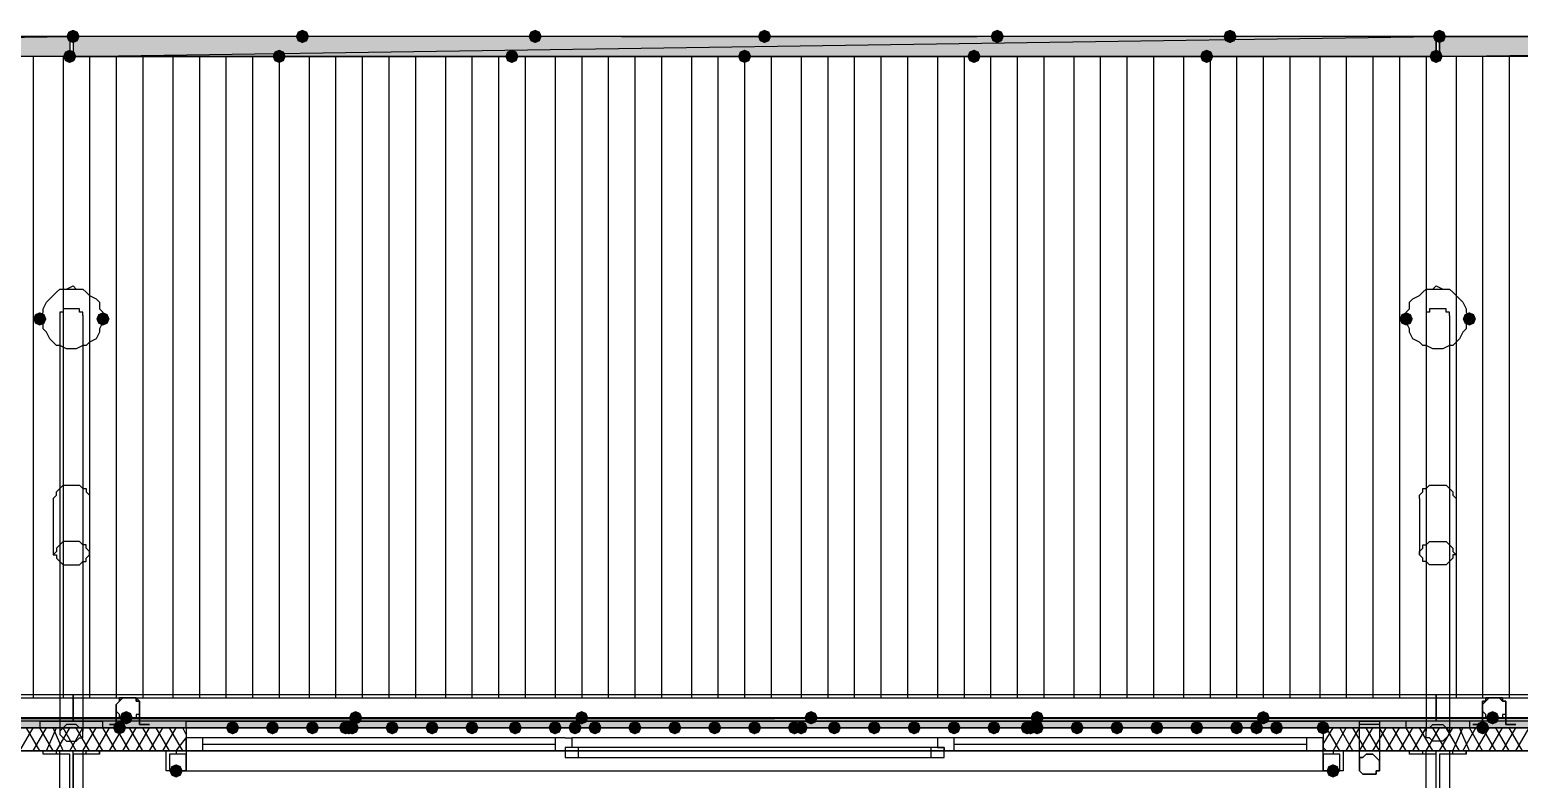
# Model space of a CAD drawing. Header units: millimetres. Extents: x 0 to 420, y 0 to 297.
# Drawn here: x 345.65 to 364.62, y 221.89 to 231.44 of the extents above; entities that cross this region are included whole.
import ezdxf

# ---------------------------------------------------------------- set-up
doc = ezdxf.new("R2010")
doc.units = ezdxf.units.MM
doc.layers.get('0').update_dxf_attribs({"linetype": 'CONTINUOUS'})

msp = doc.modelspace()

# ---------------------------------------------------------------- hatches: boundary and pattern name
at = {"true_color": 0x0000fe}
for points in [[(346.286667, 231.351667), (346.261796, 231.291871), (346.202, 231.267), (346.142204, 231.291871), (346.117333, 231.351667), (346.142204, 231.411462), (346.202, 231.436333), (346.261796, 231.411463)], [(346.286667, 231.351667), (346.261796, 231.291871), (346.202, 231.267), (346.142204, 231.291871), (346.117333, 231.351667), (346.142204, 231.411462), (346.202, 231.436333), (346.261796, 231.411463)], [(349.207667, 231.351667), (349.182796, 231.291871), (349.123, 231.267), (349.063204, 231.291871), (349.038333, 231.351667), (349.063204, 231.411462), (349.123, 231.436333), (349.182796, 231.411463)], [(352.171, 231.351667), (352.146129, 231.291871), (352.086333, 231.267), (352.026538, 231.291871), (352.001667, 231.351667), (352.026537, 231.411462), (352.086333, 231.436333), (352.146129, 231.411463)], [(355.092, 231.351667), (355.067129, 231.291871), (355.007333, 231.267), (354.947538, 231.291871), (354.922667, 231.351667), (354.947537, 231.411462), (355.007333, 231.436333), (355.067129, 231.411463)], [(358.055333, 231.351667), (358.030463, 231.291871), (357.970667, 231.267), (357.910871, 231.291871), (357.886, 231.351667), (357.910871, 231.411462), (357.970667, 231.436333), (358.030462, 231.411463)], [(361.018667, 231.351667), (360.993796, 231.291871), (360.934, 231.267), (360.874204, 231.291871), (360.849333, 231.351667), (360.874204, 231.411462), (360.934, 231.436333), (360.993796, 231.411463)], [(363.685667, 231.351667), (363.660796, 231.291871), (363.601, 231.267), (363.541204, 231.291871), (363.516333, 231.351667), (363.541204, 231.411462), (363.601, 231.436333), (363.660796, 231.411463)], [(346.244333, 231.097667), (346.219462, 231.037871), (346.159667, 231.013), (346.099871, 231.037871), (346.075, 231.097667), (346.099871, 231.157462), (346.159667, 231.182333), (346.219462, 231.157463)], [(348.911333, 231.097667), (348.886462, 231.037871), (348.826667, 231.013), (348.766871, 231.037871), (348.742, 231.097667), (348.766871, 231.157462), (348.826667, 231.182333), (348.886462, 231.157463)], [(351.874667, 231.097667), (351.849796, 231.037871), (351.79, 231.013), (351.730204, 231.037871), (351.705333, 231.097667), (351.730204, 231.157462), (351.79, 231.182333), (351.849796, 231.157463)], [(354.838, 231.097667), (354.813129, 231.037871), (354.753333, 231.013), (354.693537, 231.037871), (354.668667, 231.097667), (354.693537, 231.157462), (354.753333, 231.182333), (354.813129, 231.157463)], [(357.759, 231.097667), (357.734129, 231.037871), (357.674333, 231.013), (357.614537, 231.037871), (357.589667, 231.097667), (357.614537, 231.157462), (357.674333, 231.182333), (357.734129, 231.157463)], [(360.722333, 231.097667), (360.697462, 231.037871), (360.637667, 231.013), (360.577871, 231.037871), (360.553, 231.097667), (360.577871, 231.157462), (360.637667, 231.182333), (360.697462, 231.157463)], [(363.643333, 231.097667), (363.618462, 231.037871), (363.558667, 231.013), (363.498871, 231.037871), (363.474, 231.097667), (363.498871, 231.157462), (363.558667, 231.182333), (363.618462, 231.157463)], [(346.964, 222.673333), (346.939129, 222.613537), (346.879333, 222.588667), (346.819537, 222.613537), (346.794667, 222.673333), (346.819537, 222.733129), (346.879333, 222.758), (346.939129, 222.733129)], [(349.885, 222.673333), (349.860129, 222.613537), (349.800333, 222.588667), (349.740538, 222.613537), (349.715667, 222.673333), (349.740537, 222.733129), (349.800333, 222.758), (349.860129, 222.733129)], [(352.763667, 222.673333), (352.738796, 222.613537), (352.679, 222.588667), (352.619204, 222.613537), (352.594333, 222.673333), (352.619204, 222.733129), (352.679, 222.758), (352.738796, 222.733129)], [(355.684667, 222.673333), (355.659796, 222.613537), (355.6, 222.588667), (355.540204, 222.613537), (355.515333, 222.673333), (355.540204, 222.733129), (355.6, 222.758), (355.659796, 222.733129)], [(358.563333, 222.673333), (358.538462, 222.613537), (358.478667, 222.588667), (358.418871, 222.613537), (358.394, 222.673333), (358.418871, 222.733129), (358.478667, 222.758), (358.538462, 222.733129)], [(361.442, 222.673333), (361.417129, 222.613537), (361.357333, 222.588667), (361.297537, 222.613537), (361.272667, 222.673333), (361.297537, 222.733129), (361.357333, 222.758), (361.417129, 222.733129)], [(364.363, 222.673333), (364.338129, 222.613537), (364.278333, 222.588667), (364.218538, 222.613537), (364.193667, 222.673333), (364.218537, 222.733129), (364.278333, 222.758), (364.338129, 222.733129)], [(346.879333, 222.546333), (346.854462, 222.486537), (346.794667, 222.461667), (346.734871, 222.486537), (346.71, 222.546333), (346.734871, 222.606129), (346.794667, 222.631), (346.854462, 222.606129)], [(346.879333, 222.546333), (346.854462, 222.486537), (346.794667, 222.461667), (346.734871, 222.486537), (346.71, 222.546333), (346.734871, 222.606129), (346.794667, 222.631), (346.854462, 222.606129)], [(346.879333, 222.546333), (346.854462, 222.486537), (346.794667, 222.461667), (346.734871, 222.486537), (346.71, 222.546333), (346.734871, 222.606129), (346.794667, 222.631), (346.854462, 222.606129)], [(349.758, 222.546333), (349.733129, 222.486537), (349.673333, 222.461667), (349.613538, 222.486537), (349.588667, 222.546333), (349.613537, 222.606129), (349.673333, 222.631), (349.733129, 222.606129)], [(349.758, 222.546333), (349.733129, 222.486537), (349.673333, 222.461667), (349.613538, 222.486537), (349.588667, 222.546333), (349.613537, 222.606129), (349.673333, 222.631), (349.733129, 222.606129)], [(349.800333, 222.546333), (349.775463, 222.486537), (349.715667, 222.461667), (349.655871, 222.486537), (349.631, 222.546333), (349.655871, 222.606129), (349.715667, 222.631), (349.775462, 222.606129)], [(352.679, 222.546333), (352.654129, 222.486537), (352.594333, 222.461667), (352.534537, 222.486537), (352.509667, 222.546333), (352.534537, 222.606129), (352.594333, 222.631), (352.654129, 222.606129)], [(352.679, 222.546333), (352.654129, 222.486537), (352.594333, 222.461667), (352.534537, 222.486537), (352.509667, 222.546333), (352.534537, 222.606129), (352.594333, 222.631), (352.654129, 222.606129)], [(352.679, 222.546333), (352.654129, 222.486537), (352.594333, 222.461667), (352.534537, 222.486537), (352.509667, 222.546333), (352.534537, 222.606129), (352.594333, 222.631), (352.654129, 222.606129)], [(355.557667, 222.546333), (355.532796, 222.486537), (355.473, 222.461667), (355.413204, 222.486537), (355.388333, 222.546333), (355.413204, 222.606129), (355.473, 222.631), (355.532796, 222.606129)], [(355.557667, 222.546333), (355.532796, 222.486537), (355.473, 222.461667), (355.413204, 222.486537), (355.388333, 222.546333), (355.413204, 222.606129), (355.473, 222.631), (355.532796, 222.606129)], [(355.557667, 222.546333), (355.532796, 222.486537), (355.473, 222.461667), (355.413204, 222.486537), (355.388333, 222.546333), (355.413204, 222.606129), (355.473, 222.631), (355.532796, 222.606129)], [(358.436333, 222.546333), (358.411462, 222.486537), (358.351667, 222.461667), (358.291871, 222.486537), (358.267, 222.546333), (358.291871, 222.606129), (358.351667, 222.631), (358.411462, 222.606129)], [(358.478667, 222.546333), (358.453796, 222.486537), (358.394, 222.461667), (358.334204, 222.486537), (358.309333, 222.546333), (358.334204, 222.606129), (358.394, 222.631), (358.453796, 222.606129)], [(358.478667, 222.546333), (358.453796, 222.486537), (358.394, 222.461667), (358.334204, 222.486537), (358.309333, 222.546333), (358.334204, 222.606129), (358.394, 222.631), (358.453796, 222.606129)], [(361.357333, 222.546333), (361.332462, 222.486537), (361.272667, 222.461667), (361.212871, 222.486537), (361.188, 222.546333), (361.212871, 222.606129), (361.272667, 222.631), (361.332462, 222.606129)], [(361.357333, 222.546333), (361.332462, 222.486537), (361.272667, 222.461667), (361.212871, 222.486537), (361.188, 222.546333), (361.212871, 222.606129), (361.272667, 222.631), (361.332462, 222.606129)], [(361.357333, 222.546333), (361.332462, 222.486537), (361.272667, 222.461667), (361.212871, 222.486537), (361.188, 222.546333), (361.212871, 222.606129), (361.272667, 222.631), (361.332462, 222.606129)], [(364.236, 222.546333), (364.211129, 222.486537), (364.151333, 222.461667), (364.091537, 222.486537), (364.066667, 222.546333), (364.091537, 222.606129), (364.151333, 222.631), (364.211129, 222.606129)], [(364.236, 222.546333), (364.211129, 222.486537), (364.151333, 222.461667), (364.091537, 222.486537), (364.066667, 222.546333), (364.091537, 222.606129), (364.151333, 222.631), (364.211129, 222.606129)], [(364.236, 222.546333), (364.211129, 222.486537), (364.151333, 222.461667), (364.091537, 222.486537), (364.066667, 222.546333), (364.091537, 222.606129), (364.151333, 222.631), (364.211129, 222.606129)]]:
    msp.add_hatch(color=0, dxfattribs=at).paths.add_polyline_path(points, flags=0)
at = {"true_color": 0x000007}
h = msp.add_hatch(color=0, dxfattribs=at)
h.paths.add_polyline_path([(346.159667, 231.097667), (328.803, 231.097667), (346.159667, 231.351667)], flags=0)
h.paths.add_polyline_path([(328.803, 231.097667), (346.159667, 231.351667), (328.803, 231.351667)], flags=0)
h = msp.add_hatch(color=0, dxfattribs=at)
h.paths.add_polyline_path([(363.558667, 231.097667), (346.202, 231.097667), (363.558667, 231.351667)], flags=0)
h.paths.add_polyline_path([(346.202, 231.097667), (363.558667, 231.351667), (346.202, 231.351667)], flags=0)
h = msp.add_hatch(color=0, dxfattribs=at)
h.paths.add_polyline_path([(381.550333, 231.097667), (363.601, 231.097667), (381.550333, 231.351667)], flags=0)
h.paths.add_polyline_path([(363.601, 231.097667), (381.550333, 231.351667), (363.601, 231.351667)], flags=0)
for points in [[(345.863333, 227.753333), (345.838462, 227.693537), (345.778667, 227.668667), (345.718871, 227.693537), (345.694, 227.753333), (345.718871, 227.813129), (345.778667, 227.838), (345.838462, 227.813129)], [(346.667667, 227.753333), (346.642796, 227.693537), (346.583, 227.668667), (346.523204, 227.693537), (346.498333, 227.753333), (346.523204, 227.813129), (346.583, 227.838), (346.642796, 227.813129)], [(363.262333, 227.753333), (363.237462, 227.693537), (363.177667, 227.668667), (363.117871, 227.693537), (363.093, 227.753333), (363.117871, 227.813129), (363.177667, 227.838), (363.237462, 227.813129)], [(364.066667, 227.753333), (364.041796, 227.693537), (363.982, 227.668667), (363.922204, 227.693537), (363.897333, 227.753333), (363.922204, 227.813129), (363.982, 227.838), (364.041796, 227.813129)], [(348.318667, 222.546333), (348.293796, 222.486537), (348.234, 222.461667), (348.174204, 222.486537), (348.149333, 222.546333), (348.174204, 222.606129), (348.234, 222.631), (348.293796, 222.606129)], [(348.826667, 222.546333), (348.801796, 222.486537), (348.742, 222.461667), (348.682204, 222.486537), (348.657333, 222.546333), (348.682204, 222.606129), (348.742, 222.631), (348.801796, 222.606129)], [(349.334667, 222.546333), (349.309796, 222.486537), (349.25, 222.461667), (349.190204, 222.486537), (349.165333, 222.546333), (349.190204, 222.606129), (349.25, 222.631), (349.309796, 222.606129)], [(349.842667, 222.546333), (349.817796, 222.486537), (349.758, 222.461667), (349.698204, 222.486537), (349.673333, 222.546333), (349.698204, 222.606129), (349.758, 222.631), (349.817796, 222.606129)], [(350.350667, 222.546333), (350.325796, 222.486537), (350.266, 222.461667), (350.206204, 222.486537), (350.181333, 222.546333), (350.206204, 222.606129), (350.266, 222.631), (350.325796, 222.606129)], [(350.858667, 222.546333), (350.833796, 222.486537), (350.774, 222.461667), (350.714204, 222.486537), (350.689333, 222.546333), (350.714204, 222.606129), (350.774, 222.631), (350.833796, 222.606129)], [(351.366667, 222.546333), (351.341796, 222.486537), (351.282, 222.461667), (351.222204, 222.486537), (351.197333, 222.546333), (351.222204, 222.606129), (351.282, 222.631), (351.341796, 222.606129)], [(351.917, 222.546333), (351.892129, 222.486537), (351.832333, 222.461667), (351.772538, 222.486537), (351.747667, 222.546333), (351.772537, 222.606129), (351.832333, 222.631), (351.892129, 222.606129)], [(352.425, 222.546333), (352.400129, 222.486537), (352.340333, 222.461667), (352.280538, 222.486537), (352.255667, 222.546333), (352.280537, 222.606129), (352.340333, 222.631), (352.400129, 222.606129)], [(352.933, 222.546333), (352.908129, 222.486537), (352.848333, 222.461667), (352.788537, 222.486537), (352.763667, 222.546333), (352.788537, 222.606129), (352.848333, 222.631), (352.908129, 222.606129)], [(353.441, 222.546333), (353.416129, 222.486537), (353.356333, 222.461667), (353.296538, 222.486537), (353.271667, 222.546333), (353.296537, 222.606129), (353.356333, 222.631), (353.416129, 222.606129)], [(353.949, 222.546333), (353.924129, 222.486537), (353.864333, 222.461667), (353.804537, 222.486537), (353.779667, 222.546333), (353.804537, 222.606129), (353.864333, 222.631), (353.924129, 222.606129)], [(354.457, 222.546333), (354.432129, 222.486537), (354.372333, 222.461667), (354.312538, 222.486537), (354.287667, 222.546333), (354.312537, 222.606129), (354.372333, 222.631), (354.432129, 222.606129)], [(354.965, 222.546333), (354.940129, 222.486537), (354.880333, 222.461667), (354.820538, 222.486537), (354.795667, 222.546333), (354.820537, 222.606129), (354.880333, 222.631), (354.940129, 222.606129)], [(355.473, 222.546333), (355.448129, 222.486537), (355.388333, 222.461667), (355.328538, 222.486537), (355.303667, 222.546333), (355.328537, 222.606129), (355.388333, 222.631), (355.448129, 222.606129)], [(355.981, 222.546333), (355.956129, 222.486537), (355.896333, 222.461667), (355.836537, 222.486537), (355.811667, 222.546333), (355.836537, 222.606129), (355.896333, 222.631), (355.956129, 222.606129)], [(356.489, 222.546333), (356.464129, 222.486537), (356.404333, 222.461667), (356.344538, 222.486537), (356.319667, 222.546333), (356.344537, 222.606129), (356.404333, 222.631), (356.464129, 222.606129)], [(356.997, 222.546333), (356.972129, 222.486537), (356.912333, 222.461667), (356.852538, 222.486537), (356.827667, 222.546333), (356.852537, 222.606129), (356.912333, 222.631), (356.972129, 222.606129)], [(357.505, 222.546333), (357.480129, 222.486537), (357.420333, 222.461667), (357.360537, 222.486537), (357.335667, 222.546333), (357.360537, 222.606129), (357.420333, 222.631), (357.480129, 222.606129)], [(358.013, 222.546333), (357.988129, 222.486537), (357.928333, 222.461667), (357.868538, 222.486537), (357.843667, 222.546333), (357.868537, 222.606129), (357.928333, 222.631), (357.988129, 222.606129)], [(358.563333, 222.546333), (358.538462, 222.486537), (358.478667, 222.461667), (358.418871, 222.486537), (358.394, 222.546333), (358.418871, 222.606129), (358.478667, 222.631), (358.538462, 222.606129)], [(359.071333, 222.546333), (359.046462, 222.486537), (358.986667, 222.461667), (358.926871, 222.486537), (358.902, 222.546333), (358.926871, 222.606129), (358.986667, 222.631), (359.046462, 222.606129)], [(359.579333, 222.546333), (359.554463, 222.486537), (359.494667, 222.461667), (359.434871, 222.486537), (359.41, 222.546333), (359.434871, 222.606129), (359.494667, 222.631), (359.554462, 222.606129)], [(360.087333, 222.546333), (360.062462, 222.486537), (360.002667, 222.461667), (359.942871, 222.486537), (359.918, 222.546333), (359.942871, 222.606129), (360.002667, 222.631), (360.062462, 222.606129)], [(360.595333, 222.546333), (360.570462, 222.486537), (360.510667, 222.461667), (360.450871, 222.486537), (360.426, 222.546333), (360.450871, 222.606129), (360.510667, 222.631), (360.570462, 222.606129)], [(361.103333, 222.546333), (361.078463, 222.486537), (361.018667, 222.461667), (360.958871, 222.486537), (360.934, 222.546333), (360.958871, 222.606129), (361.018667, 222.631), (361.078462, 222.606129)], [(361.611333, 222.546333), (361.586462, 222.486537), (361.526667, 222.461667), (361.466871, 222.486537), (361.442, 222.546333), (361.466871, 222.606129), (361.526667, 222.631), (361.586462, 222.606129)], [(362.204, 222.546333), (362.179129, 222.486537), (362.119333, 222.461667), (362.059537, 222.486537), (362.034667, 222.546333), (362.059537, 222.606129), (362.119333, 222.631), (362.179129, 222.606129)], [(347.599, 221.996), (347.574129, 221.936204), (347.514333, 221.911333), (347.454538, 221.936204), (347.429667, 221.996), (347.454537, 222.055796), (347.514333, 222.080667), (347.574129, 222.055796)], [(362.331, 221.996), (362.306129, 221.936204), (362.246333, 221.911333), (362.186537, 221.936204), (362.161667, 221.996), (362.186537, 222.055796), (362.246333, 222.080667), (362.306129, 222.055796)]]:
    msp.add_hatch(color=0, dxfattribs=at).paths.add_polyline_path(points, flags=0)
h = msp.add_hatch(color=0, dxfattribs=at)
h.paths.add_polyline_path([(119.507, 222.673333), (381.550333, 222.673333), (119.507, 222.546333)], flags=0)
h.paths.add_polyline_path([(381.550333, 222.673333), (119.507, 222.546333), (381.550333, 222.546333)], flags=0)

# ---------------------------------------------------------------- linework, layer by layer
at = {"color": 0, "true_color": 0x000007}
for points in [[(346.159667, 231.351667), (346.159667, 231.097667), (328.803, 231.097667), (328.803, 231.351667), (328.803, 231.097667), (311.404, 231.097667), (311.404, 231.351667), (311.404, 231.097667), (294.005, 231.097667), (294.005, 231.351667), (294.005, 231.097667), (276.606, 231.097667), (276.606, 231.351667), (259.249333, 231.351667), (259.249333, 231.097667), (276.606, 231.097667), (276.606, 231.351667), (294.005, 231.351667), (311.404, 231.351667), (328.803, 231.351667)], [(346.159667, 231.097667), (328.803, 231.097667), (346.159667, 231.351667)], [(328.803, 231.097667), (346.159667, 231.351667), (328.803, 231.351667)], [(363.558667, 231.097667), (346.202, 231.097667), (363.558667, 231.351667)], [(346.202, 231.097667), (363.558667, 231.351667), (346.202, 231.351667)], [(363.558667, 231.351667), (346.202, 231.351667), (346.202, 231.097667), (363.558667, 231.097667)], [(357.716667, 231.351667), (353.187, 231.351667)], [(381.550333, 231.097667), (363.601, 231.097667), (381.550333, 231.351667)], [(363.601, 231.097667), (381.550333, 231.351667), (363.601, 231.351667)], [(381.846667, 231.097667), (381.846667, 222.546333), (381.550333, 222.546333), (381.550333, 231.097667), (363.601, 231.097667), (363.601, 231.351667), (381.846667, 231.351667)], [(381.550333, 230.505), (381.550333, 231.097667), (119.507, 231.097667), (119.507, 230.505), (119.507, 223.52), (119.507, 222.927333), (381.550333, 222.927333), (381.550333, 223.52)], [(346.244333, 227.372333), (346.202, 227.372333), (346.117333, 227.372333), (346.032667, 227.414667), (345.990333, 227.414667), (345.948, 227.457), (345.905667, 227.499333), (345.863333, 227.584), (345.821, 227.626333), (345.821, 227.711), (345.778667, 227.753333), (345.821, 227.838), (345.821, 227.880333), (345.863333, 227.965), (345.905667, 228.007333), (345.948, 228.049667), (345.990333, 228.092), (346.032667, 228.134333), (346.117333, 228.134333), (346.202, 228.134333), (346.244333, 228.134333), (346.329, 228.134333), (346.371333, 228.092), (346.413667, 228.049667), (346.498333, 228.007333), (346.540667, 227.965), (346.540667, 227.880333), (346.583, 227.838), (346.583, 227.753333), (346.583, 227.711), (346.540667, 227.626333), (346.540667, 227.584), (346.498333, 227.499333), (346.413667, 227.457), (346.371333, 227.414667), (346.329, 227.414667)], [(363.643333, 227.372333), (363.558667, 227.372333), (363.516333, 227.372333), (363.431667, 227.414667), (363.389333, 227.414667), (363.347, 227.457), (363.262333, 227.499333), (363.22, 227.584), (363.22, 227.626333), (363.177667, 227.711), (363.177667, 227.753333), (363.177667, 227.838), (363.22, 227.880333), (363.22, 227.965), (363.262333, 228.007333), (363.347, 228.049667), (363.389333, 228.092), (363.431667, 228.134333), (363.516333, 228.134333), (363.558667, 228.134333), (363.643333, 228.134333), (363.728, 228.134333), (363.770333, 228.092), (363.812667, 228.049667), (363.855, 228.007333), (363.897333, 227.965), (363.939667, 227.880333), (363.939667, 227.838), (363.982, 227.753333), (363.939667, 227.711), (363.939667, 227.626333), (363.897333, 227.584), (363.855, 227.499333), (363.812667, 227.457), (363.770333, 227.414667), (363.728, 227.414667)], [(346.202, 224.620667), (346.244333, 224.620667), (346.286667, 224.620667), (346.329, 224.663), (346.371333, 224.663), (346.371333, 224.705333), (346.413667, 224.747667), (346.413667, 224.79), (346.371333, 224.832333), (346.371333, 224.874667), (346.329, 224.874667), (346.286667, 224.917), (346.244333, 224.917), (346.202, 224.917), (346.159667, 224.917), (346.117333, 224.917), (346.075, 224.917), (346.032667, 224.874667), (345.990333, 224.832333), (345.990333, 224.79), (345.948, 224.747667), (345.990333, 224.747667), (345.990333, 224.705333), (346.032667, 224.663), (346.075, 224.620667), (346.117333, 224.620667), (346.159667, 224.620667)], [(363.601, 224.620667), (363.558667, 224.620667), (363.516333, 224.620667), (363.474, 224.620667), (363.431667, 224.663), (363.389333, 224.663), (363.389333, 224.705333), (363.347, 224.747667), (363.347, 224.79), (363.389333, 224.832333), (363.389333, 224.874667), (363.431667, 224.874667), (363.474, 224.917), (363.516333, 224.917), (363.558667, 224.917), (363.601, 224.917), (363.643333, 224.917), (363.685667, 224.917), (363.728, 224.874667), (363.770333, 224.832333), (363.770333, 224.79), (363.812667, 224.747667), (363.770333, 224.747667), (363.770333, 224.705333), (363.728, 224.663), (363.685667, 224.620667), (363.643333, 224.620667)], [(346.202, 222.631), (328.803, 222.631), (328.803, 222.969667), (346.202, 222.969667)], [(363.558667, 222.631), (346.202, 222.631), (346.202, 222.969667), (363.558667, 222.969667)], [(346.667667, 222.588667), (346.752333, 222.588667), (346.752333, 222.800333), (346.752333, 222.842667), (346.794667, 222.885), (346.794667, 222.927333), (346.837, 222.927333), (346.879333, 222.927333), (346.921667, 222.927333), (346.964, 222.927333), (347.006333, 222.927333), (347.048667, 222.885), (347.048667, 222.842667), (347.048667, 222.800333), (347.048667, 222.588667), (347.175667, 222.588667), (347.048667, 222.588667), (347.048667, 222.800333), (347.048667, 222.842667), (347.048667, 222.885), (347.006333, 222.885), (347.006333, 222.927333), (346.964, 222.927333), (346.921667, 222.927333), (346.879333, 222.927333), (346.837, 222.927333), (346.794667, 222.885), (346.752333, 222.842667), (346.752333, 222.800333), (346.752333, 222.588667), (346.667667, 222.588667), (346.752333, 222.588667), (346.752333, 222.800333), (346.752333, 222.842667), (346.794667, 222.885), (346.794667, 222.927333), (346.837, 222.927333), (346.879333, 222.927333), (346.921667, 222.927333), (346.964, 222.927333), (347.006333, 222.927333), (347.048667, 222.885), (347.048667, 222.842667), (347.048667, 222.800333), (347.048667, 222.588667), (347.175667, 222.588667), (347.048667, 222.588667), (347.048667, 222.800333), (347.048667, 222.842667), (347.048667, 222.885), (347.006333, 222.885), (347.006333, 222.927333), (346.964, 222.927333), (346.921667, 222.927333), (346.879333, 222.927333), (346.837, 222.927333), (346.794667, 222.885), (346.752333, 222.842667), (346.752333, 222.800333), (346.752333, 222.588667), (346.667667, 222.588667), (346.752333, 222.588667), (346.752333, 222.800333), (346.752333, 222.842667), (346.794667, 222.885), (346.837, 222.927333), (346.879333, 222.927333), (346.921667, 222.927333), (346.964, 222.927333), (347.006333, 222.927333), (347.006333, 222.885), (347.048667, 222.885), (347.048667, 222.842667), (347.048667, 222.800333), (347.048667, 222.588667), (347.175667, 222.588667), (347.048667, 222.588667), (347.048667, 222.800333), (347.048667, 222.842667), (347.048667, 222.885), (347.006333, 222.927333), (346.964, 222.927333), (346.921667, 222.927333), (346.879333, 222.927333), (346.837, 222.927333), (346.794667, 222.927333), (346.794667, 222.885), (346.752333, 222.842667), (346.752333, 222.800333), (346.752333, 222.588667)], [(347.048667, 222.800333), (347.048667, 222.758), (347.048667, 222.715667), (347.006333, 222.715667), (347.006333, 222.673333), (346.964, 222.673333), (346.921667, 222.631), (346.879333, 222.631), (346.879333, 222.673333), (346.837, 222.673333), (346.794667, 222.673333), (346.794667, 222.715667), (346.752333, 222.758), (346.752333, 222.800333), (346.752333, 222.842667), (346.794667, 222.885), (346.837, 222.927333), (346.879333, 222.927333), (346.921667, 222.927333), (346.964, 222.927333), (347.006333, 222.927333), (347.006333, 222.885), (347.048667, 222.885), (347.048667, 222.842667)], [(346.752333, 222.800333), (346.752333, 222.842667), (346.794667, 222.885), (346.837, 222.927333), (346.879333, 222.927333), (346.921667, 222.927333), (346.964, 222.927333), (347.006333, 222.927333), (347.006333, 222.885), (347.048667, 222.885), (347.048667, 222.842667), (347.048667, 222.800333), (347.048667, 222.758), (347.048667, 222.715667), (347.006333, 222.715667), (347.006333, 222.673333), (346.964, 222.673333), (346.921667, 222.631), (346.879333, 222.631), (346.879333, 222.673333), (346.837, 222.673333), (346.794667, 222.673333), (346.794667, 222.715667), (346.752333, 222.758)], [(381.550333, 222.631), (363.558667, 222.631), (363.558667, 222.969667), (381.550333, 222.969667)], [(364.024333, 222.588667), (364.151333, 222.588667), (364.151333, 222.800333), (364.151333, 222.842667), (364.151333, 222.885), (364.193667, 222.885), (364.193667, 222.927333), (364.236, 222.927333), (364.278333, 222.927333), (364.320667, 222.927333), (364.363, 222.927333), (364.405333, 222.927333), (364.405333, 222.885), (364.447667, 222.885), (364.447667, 222.842667), (364.447667, 222.800333), (364.447667, 222.588667), (364.574667, 222.588667), (364.447667, 222.588667), (364.447667, 222.800333), (364.447667, 222.842667), (364.447667, 222.885), (364.405333, 222.885), (364.363, 222.927333), (364.320667, 222.927333), (364.278333, 222.927333), (364.236, 222.927333), (364.193667, 222.885), (364.151333, 222.842667), (364.151333, 222.800333), (364.151333, 222.588667), (364.024333, 222.588667), (364.151333, 222.588667), (364.151333, 222.800333), (364.151333, 222.842667), (364.151333, 222.885), (364.193667, 222.885), (364.193667, 222.927333), (364.236, 222.927333), (364.278333, 222.927333), (364.320667, 222.927333), (364.363, 222.927333), (364.405333, 222.927333), (364.405333, 222.885), (364.447667, 222.885), (364.447667, 222.842667), (364.447667, 222.800333), (364.447667, 222.588667), (364.574667, 222.588667), (364.447667, 222.588667), (364.447667, 222.800333), (364.447667, 222.842667), (364.447667, 222.885), (364.405333, 222.885), (364.363, 222.927333), (364.320667, 222.927333), (364.278333, 222.927333), (364.236, 222.927333), (364.193667, 222.885), (364.151333, 222.842667), (364.151333, 222.800333), (364.151333, 222.588667), (364.024333, 222.588667), (364.151333, 222.588667), (364.151333, 222.800333), (364.151333, 222.842667), (364.193667, 222.885), (364.236, 222.927333), (364.278333, 222.927333), (364.320667, 222.927333), (364.363, 222.927333), (364.405333, 222.885), (364.447667, 222.885), (364.447667, 222.842667), (364.447667, 222.800333), (364.447667, 222.588667), (364.574667, 222.588667), (364.447667, 222.588667), (364.447667, 222.800333), (364.447667, 222.842667), (364.447667, 222.885), (364.405333, 222.885), (364.405333, 222.927333), (364.363, 222.927333), (364.320667, 222.927333), (364.278333, 222.927333), (364.236, 222.927333), (364.193667, 222.927333), (364.193667, 222.885), (364.151333, 222.885), (364.151333, 222.842667), (364.151333, 222.800333), (364.151333, 222.588667)], [(364.447667, 222.800333), (364.447667, 222.758), (364.447667, 222.715667), (364.405333, 222.715667), (364.405333, 222.673333), (364.363, 222.673333), (364.320667, 222.673333), (364.320667, 222.631), (364.278333, 222.631), (364.278333, 222.673333), (364.236, 222.673333), (364.193667, 222.673333), (364.193667, 222.715667), (364.151333, 222.758), (364.151333, 222.800333), (364.151333, 222.842667), (364.193667, 222.885), (364.236, 222.927333), (364.278333, 222.927333), (364.320667, 222.927333), (364.363, 222.927333), (364.405333, 222.885), (364.447667, 222.885), (364.447667, 222.842667)], [(364.151333, 222.800333), (364.151333, 222.842667), (364.193667, 222.885), (364.236, 222.927333), (364.278333, 222.927333), (364.320667, 222.927333), (364.363, 222.927333), (364.405333, 222.885), (364.447667, 222.885), (364.447667, 222.842667), (364.447667, 222.800333), (364.447667, 222.758), (364.447667, 222.715667), (364.405333, 222.715667), (364.405333, 222.673333), (364.363, 222.673333), (364.320667, 222.673333), (364.320667, 222.631), (364.278333, 222.631), (364.278333, 222.673333), (364.236, 222.673333), (364.193667, 222.673333), (364.193667, 222.715667), (364.151333, 222.758)], [(119.507, 222.673333), (381.550333, 222.673333), (119.507, 222.546333)], [(381.550333, 222.673333), (119.507, 222.546333), (381.550333, 222.546333)], [(119.507, 222.673333), (119.507, 222.546333), (381.550333, 222.546333), (381.550333, 222.673333)], [(346.202, 222.377), (346.244333, 222.377), (346.286667, 222.419333), (346.329, 222.419333), (346.329, 222.461667), (346.329, 222.504), (346.329, 222.546333), (346.286667, 222.546333), (346.244333, 222.588667), (346.202, 222.588667), (346.159667, 222.588667), (346.117333, 222.588667), (346.075, 222.546333), (346.032667, 222.504), (346.032667, 222.461667), (346.075, 222.419333), (346.117333, 222.377), (346.159667, 222.377)], [(362.585, 222.631), (362.627333, 222.631), (362.669667, 222.631), (362.712, 222.631), (362.754333, 222.631), (362.796667, 222.631), (362.839, 222.631), (362.839, 222.588667), (362.796667, 222.588667), (362.754333, 222.588667), (362.712, 222.588667), (362.669667, 222.588667), (362.627333, 222.588667), (362.585, 222.588667)], [(363.601, 222.377), (363.558667, 222.377), (363.516333, 222.377), (363.474, 222.419333), (363.431667, 222.419333), (363.431667, 222.461667), (363.431667, 222.504), (363.431667, 222.546333), (363.474, 222.546333), (363.516333, 222.588667), (363.558667, 222.588667), (363.601, 222.588667), (363.643333, 222.588667), (363.685667, 222.546333), (363.728, 222.504), (363.728, 222.461667), (363.685667, 222.419333), (363.643333, 222.377)], [(347.641333, 222.25), (347.641333, 222.419333)], [(352.467333, 222.165333), (352.636667, 222.165333), (352.636667, 222.292333), (352.467333, 222.292333)], [(357.293333, 222.292333), (357.124, 222.292333), (357.124, 222.165333), (357.293333, 222.165333)], [(362.119333, 222.25), (362.119333, 222.419333)], [(392.938, 222.25), (258.868333, 222.25), (258.868333, 191.219667), (242.189, 191.219667), (242.189, 222.25), (108.119333, 222.25), (108.119333, 105.579333), (242.189, 105.579333), (242.189, 136.609667), (258.868333, 136.609667), (258.868333, 105.579333), (392.938, 105.579333)], [(346.540667, 221.530333), (345.821, 221.530333), (346.159667, 221.530333), (346.159667, 222.207667), (345.821, 222.207667), (345.821, 222.25), (346.540667, 222.25), (346.540667, 222.207667), (346.202, 222.207667), (346.202, 221.530333)], [(347.387333, 222.25), (347.641333, 222.25), (347.641333, 221.996), (347.387333, 221.996)], [(347.429667, 222.207667), (347.429667, 221.996), (347.641333, 221.996), (347.641333, 222.207667)], [(362.119333, 222.25), (362.373333, 222.25), (362.373333, 221.996), (362.119333, 221.996)], [(362.119333, 222.207667), (362.119333, 221.996), (362.331, 221.996), (362.331, 222.207667)], [(362.585, 222.080667), (362.585, 222.038333), (362.585, 221.996), (362.627333, 221.953667), (362.669667, 221.953667), (362.712, 221.953667), (362.754333, 221.953667), (362.796667, 221.953667), (362.796667, 221.996), (362.839, 221.996), (362.839, 222.038333), (362.839, 222.080667), (362.839, 222.123), (362.796667, 222.165333), (362.754333, 222.207667), (362.712, 222.207667), (362.669667, 222.207667), (362.627333, 222.165333), (362.585, 222.165333), (362.585, 222.123), (362.585, 222.080667), (362.585, 222.123), (362.585, 222.165333), (362.627333, 222.165333), (362.669667, 222.207667), (362.712, 222.207667), (362.754333, 222.207667), (362.796667, 222.165333), (362.839, 222.123), (362.839, 222.080667), (362.839, 222.038333), (362.839, 221.996), (362.796667, 221.996), (362.796667, 221.953667), (362.754333, 221.953667), (362.712, 221.953667), (362.669667, 221.953667), (362.627333, 221.953667), (362.585, 221.996), (362.585, 222.038333)], [(362.839, 222.080667), (362.839, 222.038333), (362.839, 221.996), (362.796667, 221.996), (362.796667, 221.953667), (362.754333, 221.953667), (362.712, 221.953667), (362.669667, 221.953667), (362.627333, 221.953667), (362.585, 221.996), (362.585, 222.038333), (362.585, 222.080667), (362.585, 222.123), (362.585, 222.165333), (362.627333, 222.165333), (362.669667, 222.207667), (362.712, 222.207667), (362.754333, 222.207667), (362.796667, 222.165333), (362.839, 222.123)], [(363.939667, 221.530333), (363.22, 221.530333), (363.558667, 221.530333), (363.558667, 222.207667), (363.22, 222.207667), (363.22, 222.25), (363.939667, 222.25), (363.939667, 222.207667), (363.601, 222.207667), (363.601, 221.530333)]]:
    msp.add_lwpolyline(points, close=True, dxfattribs=at)
for points in [[(346.159667, 231.351667), (328.803, 231.351667)], [(363.558667, 231.351667), (346.202, 231.351667)], [(353.187, 231.351667), (357.716667, 231.351667)], [(381.550333, 231.351667), (363.601, 231.351667)], [(345.778667, 227.753333), (345.821, 227.838), (345.821, 227.880333), (345.863333, 227.965), (345.905667, 228.007333), (345.948, 228.049667), (345.990333, 228.092), (346.032667, 228.134333), (346.117333, 228.134333), (346.202, 228.176667), (346.244333, 228.134333), (346.329, 228.134333), (346.371333, 228.092), (346.413667, 228.049667), (346.498333, 228.007333), (346.540667, 227.965), (346.540667, 227.880333), (346.583, 227.838), (346.583, 227.753333)], [(363.177667, 227.753333), (363.177667, 227.838), (363.22, 227.880333), (363.22, 227.965), (363.262333, 228.007333), (363.347, 228.049667), (363.389333, 228.092), (363.431667, 228.134333), (363.516333, 228.134333), (363.558667, 228.176667), (363.643333, 228.134333), (363.728, 228.134333), (363.770333, 228.092), (363.812667, 228.049667), (363.855, 228.007333), (363.897333, 227.965), (363.939667, 227.880333), (363.939667, 227.838), (363.982, 227.753333)], [(346.329, 227.795667), (346.329, 227.838), (346.286667, 227.838), (346.286667, 227.880333), (346.244333, 227.880333), (346.202, 227.880333), (346.159667, 227.880333), (346.117333, 227.880333), (346.075, 227.880333), (346.075, 227.838), (346.032667, 227.838), (346.032667, 227.795667)], [(346.032667, 227.795667), (346.032667, 222.504)], [(346.329, 227.795667), (346.329, 222.504)], [(363.728, 227.795667), (363.728, 227.838), (363.685667, 227.838), (363.685667, 227.880333), (363.643333, 227.880333), (363.601, 227.880333), (363.558667, 227.880333), (363.516333, 227.880333), (363.474, 227.880333), (363.474, 227.838), (363.431667, 227.838), (363.431667, 227.795667)], [(363.431667, 227.795667), (363.431667, 222.504)], [(363.728, 227.795667), (363.728, 222.504)], [(345.948, 225.467333), (345.990333, 225.509667), (345.990333, 225.552), (346.032667, 225.594333), (346.075, 225.636667), (346.117333, 225.636667), (346.159667, 225.636667), (346.202, 225.636667), (346.244333, 225.636667), (346.286667, 225.636667), (346.329, 225.594333), (346.371333, 225.594333), (346.371333, 225.552), (346.413667, 225.509667), (346.413667, 225.467333)], [(363.347, 225.467333), (363.347, 225.509667), (363.389333, 225.552), (363.389333, 225.594333), (363.431667, 225.594333), (363.474, 225.636667), (363.516333, 225.636667), (363.558667, 225.636667), (363.601, 225.636667), (363.643333, 225.636667), (363.685667, 225.636667), (363.728, 225.594333), (363.770333, 225.552), (363.770333, 225.509667), (363.812667, 225.467333)], [(345.948, 225.467333), (345.948, 224.747667)], [(346.413667, 225.467333), (346.413667, 224.747667)], [(363.347, 225.467333), (363.347, 224.747667)], [(363.812667, 225.467333), (363.812667, 224.747667)], [(119.507, 222.546333), (381.550333, 222.546333), (119.507, 222.546333), (381.550333, 222.546333)], [(119.507, 222.546333), (381.550333, 222.546333)], [(119.507, 222.546333), (381.550333, 222.546333)], [(347.641333, 222.546333), (344.720333, 222.546333)], [(345.524667, 222.25), (345.694, 222.546333)], [(345.778667, 222.25), (345.609333, 222.546333)], [(345.694, 222.25), (345.863333, 222.546333)], [(345.778667, 222.631), (345.821, 222.631), (345.863333, 222.631), (345.905667, 222.631), (345.948, 222.631), (345.990333, 222.631), (346.032667, 222.631), (346.117333, 222.631), (346.202, 222.631), (346.244333, 222.631), (346.329, 222.631), (346.371333, 222.631), (346.413667, 222.631), (346.498333, 222.631), (346.540667, 222.631), (346.583, 222.631)], [(345.778667, 222.631), (345.778667, 222.546333), (345.821, 222.546333), (345.863333, 222.546333), (345.905667, 222.546333), (345.948, 222.546333), (345.990333, 222.546333), (346.032667, 222.546333), (346.117333, 222.546333), (346.202, 222.546333), (346.244333, 222.546333), (346.329, 222.546333), (346.371333, 222.546333), (346.413667, 222.546333), (346.498333, 222.546333), (346.540667, 222.546333), (346.583, 222.546333), (346.583, 222.631)], [(345.948, 222.25), (345.778667, 222.546333)], [(345.863333, 222.25), (345.990333, 222.546333)], [(346.075, 222.25), (345.948, 222.546333)], [(345.990333, 222.25), (346.159667, 222.546333)], [(346.244333, 222.25), (346.075, 222.546333)], [(346.159667, 222.25), (346.329, 222.546333)], [(346.413667, 222.25), (346.244333, 222.546333)], [(346.329, 222.25), (346.498333, 222.546333)], [(346.583, 222.25), (346.413667, 222.546333)], [(346.498333, 222.25), (346.667667, 222.546333)], [(346.752333, 222.25), (346.583, 222.546333)], [(346.667667, 222.25), (346.837, 222.546333)], [(346.921667, 222.25), (346.752333, 222.546333)], [(346.837, 222.25), (347.006333, 222.546333)], [(347.091, 222.25), (346.921667, 222.546333)], [(347.006333, 222.25), (347.175667, 222.546333)], [(347.260333, 222.25), (347.091, 222.546333)], [(347.175667, 222.25), (347.345, 222.546333)], [(347.429667, 222.25), (347.260333, 222.546333)], [(347.345, 222.25), (347.514333, 222.546333)], [(347.599, 222.25), (347.429667, 222.546333)], [(347.641333, 222.461667), (347.599, 222.546333)], [(347.641333, 222.546333), (347.641333, 222.631), (362.119333, 222.631), (362.119333, 222.546333)], [(347.641333, 222.546333), (347.641333, 222.419333), (347.641333, 222.25)], [(347.641333, 222.546333), (347.641333, 222.419333)], [(362.119333, 222.334667), (362.246333, 222.546333)], [(362.119333, 222.546333), (362.119333, 222.419333), (362.119333, 222.25)], [(362.119333, 222.546333), (362.119333, 222.419333)], [(365.040333, 222.546333), (362.119333, 222.546333)], [(362.331, 222.25), (362.161667, 222.546333)], [(362.246333, 222.25), (362.415667, 222.546333)], [(362.500333, 222.25), (362.331, 222.546333)], [(362.415667, 222.25), (362.585, 222.546333)], [(362.669667, 222.25), (362.500333, 222.546333)], [(362.585, 222.080667), (362.585, 222.631)], [(362.585, 222.25), (362.754333, 222.546333)], [(362.839, 222.25), (362.669667, 222.546333)], [(362.754333, 222.25), (362.923667, 222.546333)], [(362.839, 222.631), (362.839, 222.080667)], [(363.008333, 222.25), (362.839, 222.546333)], [(362.923667, 222.25), (363.093, 222.546333)], [(363.177667, 222.25), (363.008333, 222.546333)], [(363.093, 222.25), (363.262333, 222.546333)], [(363.982, 222.631), (363.939667, 222.631), (363.897333, 222.631), (363.855, 222.631), (363.812667, 222.631), (363.770333, 222.631), (363.728, 222.631), (363.643333, 222.631), (363.558667, 222.631), (363.516333, 222.631), (363.431667, 222.631), (363.389333, 222.631), (363.347, 222.631), (363.262333, 222.631), (363.22, 222.631), (363.177667, 222.631)], [(363.982, 222.631), (363.982, 222.546333), (363.939667, 222.546333), (363.897333, 222.546333), (363.855, 222.546333), (363.812667, 222.546333), (363.770333, 222.546333), (363.728, 222.546333), (363.643333, 222.546333), (363.558667, 222.546333), (363.516333, 222.546333), (363.431667, 222.546333), (363.389333, 222.546333), (363.347, 222.546333), (363.262333, 222.546333), (363.22, 222.546333), (363.177667, 222.546333), (363.177667, 222.631)], [(363.347, 222.25), (363.177667, 222.546333)], [(363.262333, 222.25), (363.431667, 222.546333)], [(363.516333, 222.25), (363.347, 222.546333)], [(363.431667, 222.25), (363.601, 222.546333)], [(363.685667, 222.25), (363.516333, 222.546333)], [(363.601, 222.25), (363.770333, 222.546333)], [(363.855, 222.25), (363.685667, 222.546333)], [(363.770333, 222.25), (363.897333, 222.546333)], [(363.982, 222.25), (363.855, 222.546333)], [(363.897333, 222.25), (364.066667, 222.546333)], [(364.151333, 222.25), (363.982, 222.546333)], [(364.066667, 222.25), (364.236, 222.546333)], [(364.320667, 222.25), (364.151333, 222.546333)], [(364.236, 222.25), (364.405333, 222.546333)], [(364.49, 222.25), (364.320667, 222.546333)], [(364.405333, 222.25), (364.574667, 222.546333)], [(364.659333, 222.25), (364.49, 222.546333)], [(364.574667, 222.25), (364.744, 222.546333)], [(347.514333, 222.25), (347.641333, 222.419333)], [(347.641333, 222.25), (347.853, 222.25), (347.853, 222.419333), (347.641333, 222.419333)], [(352.340333, 222.419333), (347.853, 222.419333)], [(347.853, 222.334667), (352.340333, 222.334667)], [(352.467333, 222.419333), (352.340333, 222.419333), (352.340333, 222.25), (352.467333, 222.25)], [(352.467333, 222.419333), (352.552, 222.419333), (352.552, 222.292333), (352.467333, 222.292333), (352.467333, 222.25)], [(357.208667, 222.419333), (352.552, 222.419333)], [(357.124, 222.292333), (352.636667, 222.292333)], [(357.293333, 222.419333), (357.208667, 222.419333), (357.208667, 222.292333), (357.293333, 222.292333), (357.293333, 222.25)], [(357.293333, 222.25), (357.420333, 222.25), (357.420333, 222.419333), (357.293333, 222.419333)], [(361.907667, 222.419333), (357.420333, 222.419333)], [(357.420333, 222.334667), (361.907667, 222.334667)], [(362.119333, 222.419333), (361.907667, 222.419333), (361.907667, 222.25), (362.119333, 222.25)], [(362.161667, 222.25), (362.119333, 222.292333)], [(344.720333, 222.25), (347.641333, 222.25)], [(345.821, 222.207667), (345.821, 222.25)], [(345.990333, 222.207667), (345.990333, 222.25)], [(346.202, 221.530333), (346.202, 222.25)], [(346.371333, 222.207667), (346.371333, 222.25)], [(346.540667, 222.207667), (346.540667, 222.25)], [(347.514333, 222.25), (347.514333, 222.207667)], [(354.880333, 222.25), (347.641333, 222.25), (347.641333, 222.123)], [(354.880333, 222.25), (347.641333, 222.25), (347.641333, 222.123)], [(347.641333, 222.25), (362.119333, 222.25)], [(347.641333, 222.123), (347.641333, 221.996), (354.880333, 221.996)], [(347.641333, 222.123), (347.641333, 221.996), (354.880333, 221.996)], [(347.853, 222.25), (352.340333, 222.25)], [(352.636667, 222.25), (357.124, 222.25)], [(352.636667, 222.165333), (357.124, 222.165333)], [(352.636667, 222.165333), (357.124, 222.165333)], [(362.119333, 222.123), (362.119333, 222.25), (354.880333, 222.25)], [(362.119333, 222.123), (362.119333, 222.25), (354.880333, 222.25)], [(354.880333, 221.996), (362.119333, 221.996), (362.119333, 222.123)], [(354.880333, 221.996), (362.119333, 221.996), (362.119333, 222.123)], [(357.420333, 222.25), (361.907667, 222.25)], [(362.119333, 222.25), (365.040333, 222.25)], [(362.246333, 222.25), (362.246333, 222.207667)], [(363.22, 222.207667), (363.22, 222.25)], [(363.389333, 222.207667), (363.389333, 222.25)], [(363.558667, 221.530333), (363.558667, 222.25)], [(363.770333, 222.207667), (363.770333, 222.25)], [(363.939667, 222.207667), (363.939667, 222.25)]]:
    msp.add_lwpolyline(points, dxfattribs=at)
at = {"color": 0, "true_color": 0x0000fd}
for points in [[(345.694, 231.097667), (345.694, 222.927333)], [(346.075, 231.097667), (346.075, 222.927333)], [(346.413667, 231.097667), (346.413667, 222.927333)], [(346.752333, 231.097667), (346.752333, 222.927333)], [(347.091, 231.097667), (347.091, 222.927333)], [(347.472, 231.097667), (347.472, 222.927333)], [(347.810667, 231.097667), (347.810667, 222.927333)], [(348.149333, 231.097667), (348.149333, 222.927333)], [(348.488, 231.097667), (348.488, 222.927333)], [(348.826667, 231.097667), (348.826667, 222.927333)], [(349.207667, 231.097667), (349.207667, 222.927333)], [(349.546333, 231.097667), (349.546333, 222.927333)], [(349.885, 231.097667), (349.885, 222.927333)], [(350.223667, 231.097667), (350.223667, 222.927333)], [(350.562333, 231.097667), (350.562333, 222.927333)], [(350.943333, 231.097667), (350.943333, 222.927333)], [(351.282, 231.097667), (351.282, 222.927333)], [(351.620667, 231.097667), (351.620667, 222.927333)], [(351.959333, 231.097667), (351.959333, 222.927333)], [(352.340333, 231.097667), (352.340333, 222.927333)], [(352.679, 231.097667), (352.679, 222.927333)], [(353.017667, 231.097667), (353.017667, 222.927333)], [(353.356333, 231.097667), (353.356333, 222.927333)], [(353.695, 231.097667), (353.695, 222.927333)], [(354.076, 231.097667), (354.076, 222.927333)], [(354.414667, 231.097667), (354.414667, 222.927333)], [(354.753333, 231.097667), (354.753333, 222.927333)], [(355.092, 231.097667), (355.092, 222.927333)], [(355.473, 231.097667), (355.473, 222.927333)], [(355.811667, 231.097667), (355.811667, 222.927333)], [(356.150333, 231.097667), (356.150333, 222.927333)], [(356.489, 231.097667), (356.489, 222.927333)], [(356.827667, 231.097667), (356.827667, 222.927333)], [(357.208667, 231.097667), (357.208667, 222.927333)], [(357.547333, 231.097667), (357.547333, 222.927333)], [(357.886, 231.097667), (357.886, 222.927333)], [(358.224667, 231.097667), (358.224667, 222.927333)], [(358.563333, 231.097667), (358.563333, 222.927333)], [(358.944333, 231.097667), (358.944333, 222.927333)], [(359.283, 231.097667), (359.283, 222.927333)], [(359.621667, 231.097667), (359.621667, 222.927333)], [(359.960333, 231.097667), (359.960333, 222.927333)], [(360.341333, 231.097667), (360.341333, 222.927333)], [(360.68, 231.097667), (360.68, 222.927333)], [(361.018667, 231.097667), (361.018667, 222.927333)], [(361.357333, 231.097667), (361.357333, 222.927333)], [(361.696, 231.097667), (361.696, 222.927333)], [(362.077, 231.097667), (362.077, 222.927333)], [(362.415667, 231.097667), (362.415667, 222.927333)], [(362.754333, 231.097667), (362.754333, 222.927333)], [(363.093, 231.097667), (363.093, 222.927333)], [(363.431667, 231.097667), (363.431667, 222.927333)], [(363.812667, 231.097667), (363.812667, 222.927333)], [(364.151333, 231.097667), (364.151333, 222.927333)], [(364.49, 231.097667), (364.49, 222.927333)]]:
    msp.add_lwpolyline(points, dxfattribs=at)
at = {"color": 0, "true_color": 0x00002b}
for points in [[(346.032667, 222.25), (328.93, 222.25), (328.93, 187.748333), (346.032667, 187.748333)], [(363.431667, 187.748333), (363.431667, 222.25), (346.329, 222.25), (346.329, 187.748333)], [(363.728, 222.25), (363.728, 187.748333), (392.938, 187.748333), (392.938, 222.25)]]:
    msp.add_lwpolyline(points, close=True, dxfattribs=at)

doc.saveas('drawing.dxf')
